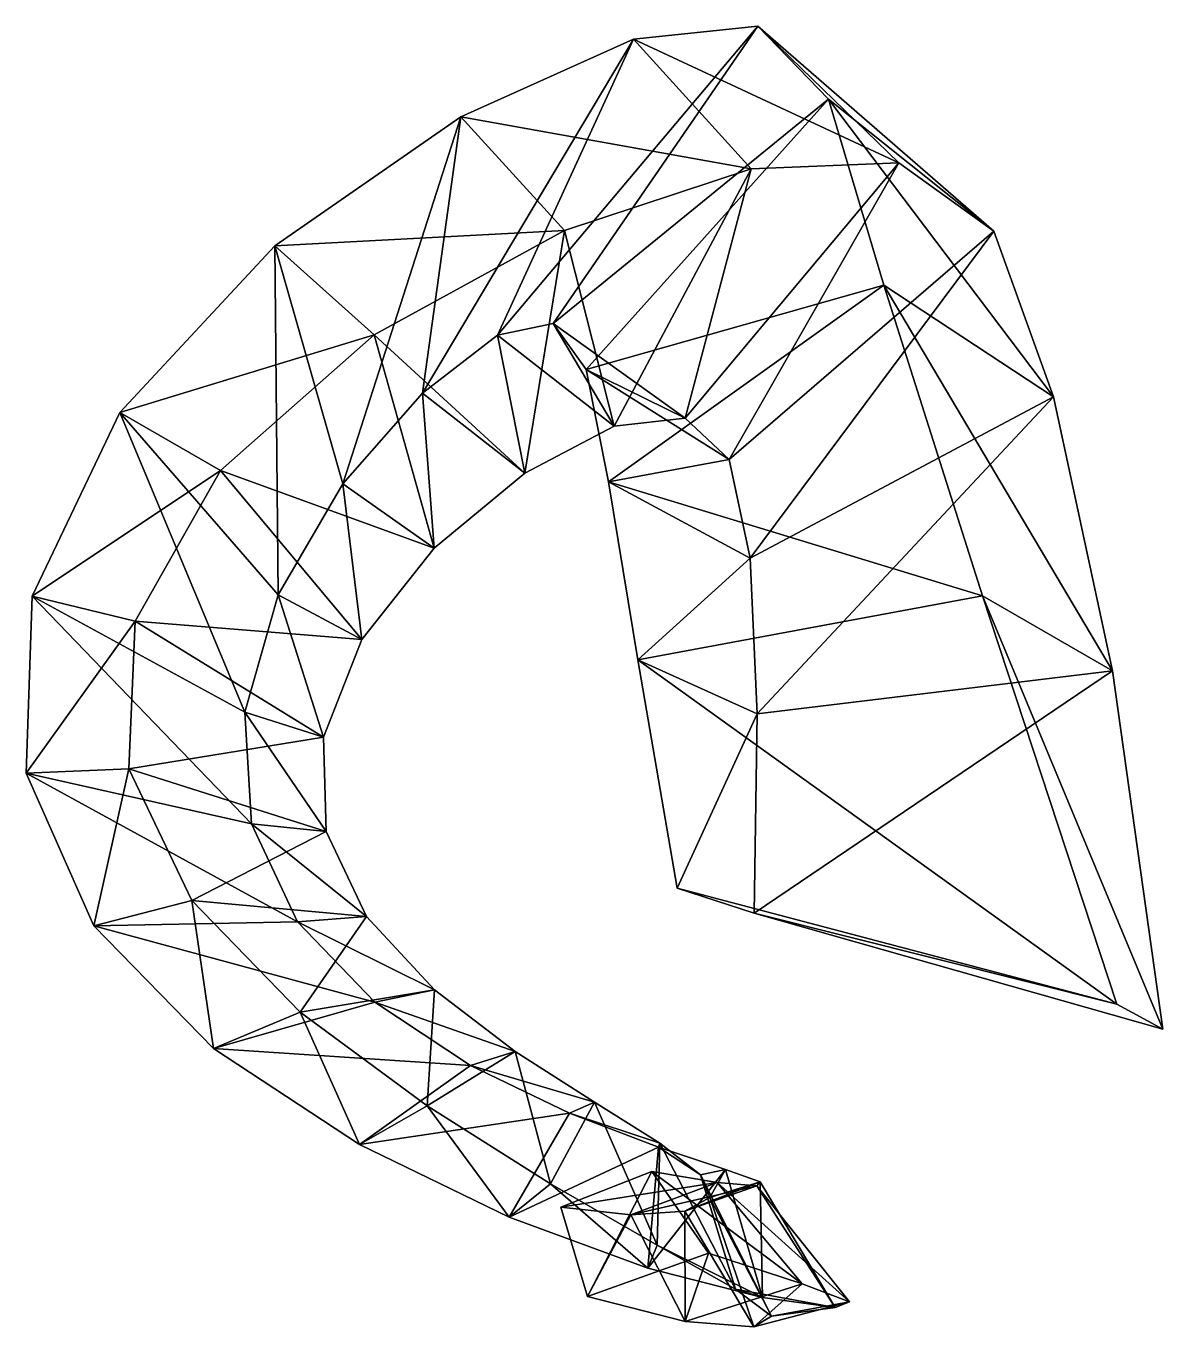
# Model space of a CAD drawing. Header units: metres. Extents: x -2.74 to 2.74, y -3.13 to 3.13.
import ezdxf

# ---------------------------------------------------------------- set-up
doc = ezdxf.new("R2010")
doc.units = ezdxf.units.M

msp = doc.modelspace()

# ---------------------------------------------------------------- linework, layer by layer
at = {"layer": 'test.dxf'}
for points in [[(0.787654, 3.134357, -2.811248), (-0.199586, 1.701317, -3.190969), (-0.466735, 1.644169, -2.575396)], [(0.787654, 3.134357, -2.811248), (-0.466735, 1.644169, -2.575396), (0.188503, 3.071522, -2.105433)], [(1.127337, 2.781307, -3.654607), (-0.199586, 1.701317, -3.190969), (0.787654, 3.134357, -2.811248)], [(1.467367, 2.475217, -2.141963), (0.787654, 3.134357, -2.811248), (0.188503, 3.071522, -2.105433)], [(1.924337, 2.146353, -2.903234), (1.127337, 2.781307, -3.654607), (0.787654, 3.134357, -2.811248)], [(1.924337, 2.146353, -2.903234), (0.787654, 3.134357, -2.811248), (1.467367, 2.475217, -2.141963)], [(0.188503, 3.071522, -2.105433), (-0.466735, 1.644169, -2.575396), (-0.828416, 1.36605, -1.992777)], [(0.188503, 3.071522, -2.105433), (-0.828416, 1.36605, -1.992777), (-0.644121, 2.696465, -1.522705)], [(0.754734, 2.445579, -1.49623), (0.188503, 3.071522, -2.105433), (-0.644121, 2.696465, -1.522705)], [(1.467367, 2.475217, -2.141963), (0.188503, 3.071522, -2.105433), (0.754734, 2.445579, -1.49623)], [(1.127337, 2.781307, -3.654607), (-0.040527, 1.47992, -3.831292), (-0.199586, 1.701317, -3.190969)], [(1.394292, 1.885856, -4.500453), (-0.040527, 1.47992, -3.831292), (1.127337, 2.781307, -3.654607)], [(2.212694, 1.34774, -3.663527), (1.394292, 1.885856, -4.500453), (1.127337, 2.781307, -3.654607)], [(2.212694, 1.34774, -3.663527), (1.127337, 2.781307, -3.654607), (1.924337, 2.146353, -2.903234)], [(-0.644121, 2.696465, -1.522705), (-1.212286, 0.927975, -1.42488), (-1.541065, 2.075203, -0.970918)], [(-0.144969, 2.149732, -0.941559), (-0.644121, 2.696465, -1.522705), (-1.541065, 2.075203, -0.970918)], [(-0.644121, 2.696465, -1.522705), (-0.828416, 1.36605, -1.992777), (-1.212286, 0.927975, -1.42488)], [(0.754734, 2.445579, -1.49623), (-0.644121, 2.696465, -1.522705), (-0.144969, 2.149732, -0.941559)], [(0.094986, 1.205673, -1.898886), (0.754734, 2.445579, -1.49623), (-0.144969, 2.149732, -0.941559)], [(0.437074, 1.244652, -2.494505), (0.754734, 2.445579, -1.49623), (0.094986, 1.205673, -1.898886)], [(0.649511, 1.045254, -3.106889), (1.467367, 2.475217, -2.141963), (0.437074, 1.244652, -2.494505)], [(0.437074, 1.244652, -2.494505), (1.467367, 2.475217, -2.141963), (0.754734, 2.445579, -1.49623)], [(0.649511, 1.045254, -3.106889), (1.924337, 2.146353, -2.903234), (1.467367, 2.475217, -2.141963)], [(-0.144969, 2.149732, -0.941559), (-1.541065, 2.075203, -0.970918), (-1.062091, 1.646947, -0.390732)], [(-0.336417, 0.979481, -1.325079), (-0.144969, 2.149732, -0.941559), (-1.062091, 1.646947, -0.390732)], [(0.094986, 1.205673, -1.898886), (-0.144969, 2.149732, -0.941559), (-0.336417, 0.979481, -1.325079)], [(0.749476, 0.569982, -3.692912), (1.924337, 2.146353, -2.903234), (0.649511, 1.045254, -3.106889)], [(0.749476, 0.569982, -3.692912), (2.212694, 1.34774, -3.663527), (1.924337, 2.146353, -2.903234)], [(-1.541065, 2.075203, -0.970918), (-1.524311, 0.393561, -0.852776), (-2.286905, 1.272752, -0.379096)], [(-1.062091, 1.646947, -0.390732), (-1.541065, 2.075203, -0.970918), (-2.286905, 1.272752, -0.379096)], [(-1.541065, 2.075203, -0.970918), (-1.212286, 0.927975, -1.42488), (-1.524311, 0.393561, -0.852776)], [(1.394292, 1.885856, -4.500453), (0.067692, 0.938608, -4.44748), (-0.040527, 1.47992, -3.831292)], [(1.869531, 0.388762, -5.078558), (0.067692, 0.938608, -4.44748), (1.394292, 1.885856, -4.500453)], [(2.496219, 0.027876, -4.189895), (1.869531, 0.388762, -5.078558), (1.394292, 1.885856, -4.500453)], [(2.496219, 0.027876, -4.189895), (1.394292, 1.885856, -4.500453), (2.212694, 1.34774, -3.663527)], [(-0.199586, 1.701317, -3.190969), (0.094986, 1.205673, -1.898886), (-0.466735, 1.644169, -2.575396)], [(-0.040527, 1.47992, -3.831292), (0.437074, 1.244652, -2.494505), (-0.199586, 1.701317, -3.190969)], [(-0.199586, 1.701317, -3.190969), (0.437074, 1.244652, -2.494505), (0.094986, 1.205673, -1.898886)], [(-1.062091, 1.646947, -0.390732), (-2.286905, 1.272752, -0.379096), (-1.801686, 0.992923, 0.211267)], [(-0.773404, 0.619032, -0.756061), (-1.062091, 1.646947, -0.390732), (-1.801686, 0.992923, 0.211267)], [(-0.336417, 0.979481, -1.325079), (-1.062091, 1.646947, -0.390732), (-0.773404, 0.619032, -0.756061)], [(-0.466735, 1.644169, -2.575396), (-0.336417, 0.979481, -1.325079), (-0.828416, 1.36605, -1.992777)], [(-0.466735, 1.644169, -2.575396), (0.094986, 1.205673, -1.898886), (-0.336417, 0.979481, -1.325079)], [(0.067692, 0.938608, -4.44748), (0.649511, 1.045254, -3.106889), (-0.040527, 1.47992, -3.831292)], [(-0.040527, 1.47992, -3.831292), (0.649511, 1.045254, -3.106889), (0.437074, 1.244652, -2.494505)], [(-0.828416, 1.36605, -1.992777), (-0.773404, 0.619032, -0.756061), (-1.212286, 0.927975, -1.42488)], [(-0.828416, 1.36605, -1.992777), (-0.336417, 0.979481, -1.325079), (-0.773404, 0.619032, -0.756061)], [(0.784651, -0.180226, -4.182493), (2.212694, 1.34774, -3.663527), (0.749476, 0.569982, -3.692912)], [(0.784651, -0.180226, -4.182493), (2.496219, 0.027876, -4.189895), (2.212694, 1.34774, -3.663527)], [(-2.286905, 1.272752, -0.379096), (-1.685133, -0.171948, -0.275628), (-2.70955, 0.386837, 0.254176)], [(-1.801686, 0.992923, 0.211267), (-2.286905, 1.272752, -0.379096), (-2.70955, 0.386837, 0.254176)], [(-2.286905, 1.272752, -0.379096), (-1.524311, 0.393561, -0.852776), (-1.685133, -0.171948, -0.275628)], [(0.067692, 0.938608, -4.44748), (0.749476, 0.569982, -3.692912), (0.649511, 1.045254, -3.106889)], [(-1.801686, 0.992923, 0.211267), (-2.70955, 0.386837, 0.254176), (-2.214115, 0.265917, 0.8481)], [(-1.121169, 0.177502, -0.178723), (-1.801686, 0.992923, 0.211267), (-2.214115, 0.265917, 0.8481)], [(-0.773404, 0.619032, -0.756061), (-1.801686, 0.992923, 0.211267), (-1.121169, 0.177502, -0.178723)], [(-1.212286, 0.927975, -1.42488), (-1.121169, 0.177502, -0.178723), (-1.524311, 0.393561, -0.852776)], [(-1.212286, 0.927975, -1.42488), (-0.773404, 0.619032, -0.756061), (-1.121169, 0.177502, -0.178723)], [(0.208558, 0.080137, -4.959427), (0.749476, 0.569982, -3.692912), (0.067692, 0.938608, -4.44748)], [(1.869531, 0.388762, -5.078558), (0.208558, 0.080137, -4.959427), (0.067692, 0.938608, -4.44748)], [(0.208558, 0.080137, -4.959427), (0.784651, -0.180226, -4.182493), (0.749476, 0.569982, -3.692912)], [(-2.70955, 0.386837, 0.254176), (-1.653032, -0.710226, 0.287763), (-2.739559, -0.466325, 0.874948)], [(-2.214115, 0.265917, 0.8481), (-2.70955, 0.386837, 0.254176), (-2.739559, -0.466325, 0.874948)], [(-2.70955, 0.386837, 0.254176), (-1.685133, -0.171948, -0.275628), (-1.653032, -0.710226, 0.287763)], [(-1.524311, 0.393561, -0.852776), (-1.305511, -0.292867, 0.400821), (-1.685133, -0.171948, -0.275628)], [(-1.524311, 0.393561, -0.852776), (-1.121169, 0.177502, -0.178723), (-1.305511, -0.292867, 0.400821)], [(2.516539, -1.57889, -5.11996), (0.208558, 0.080137, -4.959427), (1.869531, 0.388762, -5.078558)], [(2.739559, -1.69981, -4.285333), (2.516539, -1.57889, -5.11996), (1.869531, 0.388762, -5.078558)], [(2.739559, -1.69981, -4.285333), (1.869531, 0.388762, -5.078558), (2.496219, 0.027876, -4.189895)], [(-2.214115, 0.265917, 0.8481), (-2.739559, -0.466325, 0.874948), (-2.244875, -0.445296, 1.456026)], [(-1.305511, -0.292867, 0.400821), (-2.214115, 0.265917, 0.8481), (-2.244875, -0.445296, 1.456026)], [(-1.121169, 0.177502, -0.178723), (-2.214115, 0.265917, 0.8481), (-1.305511, -0.292867, 0.400821)], [(0.398561, -1.020106, -5.291461), (0.784651, -0.180226, -4.182493), (0.208558, 0.080137, -4.959427)], [(2.516539, -1.57889, -5.11996), (0.398561, -1.020106, -5.291461), (0.208558, 0.080137, -4.959427)], [(0.770111, -1.141025, -4.515833), (2.739559, -1.69981, -4.285333), (2.496219, 0.027876, -4.189895)], [(0.770111, -1.141025, -4.515833), (2.496219, 0.027876, -4.189895), (0.784651, -0.180226, -4.182493)], [(-1.685133, -0.171948, -0.275628), (-1.305511, -0.292867, 0.400821), (-1.293487, -0.747312, 0.960834)], [(-1.685133, -0.171948, -0.275628), (-1.293487, -0.747312, 0.960834), (-1.653032, -0.710226, 0.287763)], [(0.398561, -1.020106, -5.291461), (0.770111, -1.141025, -4.515833), (0.784651, -0.180226, -4.182493)], [(-1.305511, -0.292867, 0.400821), (-2.244875, -0.445296, 1.456026), (-1.293487, -0.747312, 0.960834)], [(-2.244875, -0.445296, 1.456026), (-2.739559, -0.466325, 0.874948), (-2.413102, -1.201607, 1.417454)], [(-2.739559, -0.466325, 0.874948), (-1.653032, -0.710226, 0.287763), (-1.430568, -1.181523, 0.812707)], [(-2.739559, -0.466325, 0.874948), (-1.430568, -1.181523, 0.812707), (-2.413102, -1.201607, 1.417454)], [(-2.244875, -0.445296, 1.456026), (-2.413102, -1.201607, 1.417454), (-1.941039, -1.078615, 1.9774)], [(-1.293487, -0.747312, 0.960834), (-2.244875, -0.445296, 1.456026), (-1.941039, -1.078615, 1.9774)], [(-1.293487, -0.747312, 0.960834), (-1.941039, -1.078615, 1.9774), (-1.098605, -1.156694, 1.480155)], [(-1.653032, -0.710226, 0.287763), (-1.293487, -0.747312, 0.960834), (-1.098605, -1.156694, 1.480155)], [(-1.653032, -0.710226, 0.287763), (-1.098605, -1.156694, 1.480155), (-1.430568, -1.181523, 0.812707)], [(0.770111, -1.141025, -4.515833), (0.398561, -1.020106, -5.291461), (2.516539, -1.57889, -5.11996)], [(-1.941039, -1.078615, 1.9774), (-2.413102, -1.201607, 1.417454), (-1.835337, -1.793088, 1.850547)], [(-1.941039, -1.078615, 1.9774), (-1.835337, -1.793088, 1.850547), (-1.417619, -1.616643, 2.401053)], [(-1.098605, -1.156694, 1.480155), (-1.941039, -1.078615, 1.9774), (-1.417619, -1.616643, 2.401053)], [(-2.413102, -1.201607, 1.417454), (-1.430568, -1.181523, 0.812707), (-1.057929, -1.569248, 1.286479)], [(-1.430568, -1.181523, 0.812707), (-1.098605, -1.156694, 1.480155), (-0.771496, -1.509594, 1.95264)], [(-1.430568, -1.181523, 0.812707), (-0.771496, -1.509594, 1.95264), (-1.057929, -1.569248, 1.286479)], [(-1.098605, -1.156694, 1.480155), (-1.417619, -1.616643, 2.401053), (-0.771496, -1.509594, 1.95264)], [(0.770111, -1.141025, -4.515833), (2.516539, -1.57889, -5.11996), (2.739559, -1.69981, -4.285333)], [(-2.413102, -1.201607, 1.417454), (-1.057929, -1.569248, 1.286479), (-1.835337, -1.793088, 1.850547)], [(-0.771496, -1.509594, 1.95264), (-1.417619, -1.616643, 2.401053), (-0.806619, -2.068973, 2.757267)], [(-1.057929, -1.569248, 1.286479), (-0.771496, -1.509594, 1.95264), (-0.381716, -1.806527, 2.388567)], [(-0.771496, -1.509594, 1.95264), (-0.806619, -2.068973, 2.757267), (-0.381716, -1.806527, 2.388567)], [(-1.835337, -1.793088, 1.850547), (-1.057929, -1.569248, 1.286479), (-0.598064, -1.874117, 1.716188)], [(-1.417619, -1.616643, 2.401053), (-1.835337, -1.793088, 1.850547), (-1.132818, -2.255081, 2.194056)], [(-1.417619, -1.616643, 2.401053), (-1.132818, -2.255081, 2.194056), (-0.806619, -2.068973, 2.757267)], [(-1.057929, -1.569248, 1.286479), (-0.381716, -1.806527, 2.388567), (-0.598064, -1.874117, 1.716188)], [(-1.835337, -1.793088, 1.850547), (-0.598064, -1.874117, 1.716188), (-1.132818, -2.255081, 2.194056)], [(-0.381716, -1.806527, 2.388567), (-0.806619, -2.068973, 2.757267), (-0.211926, -2.444405, 3.083686)], [(-0.598064, -1.874117, 1.716188), (-0.381716, -1.806527, 2.388567), (0.000505, -2.051837, 2.80505)], [(-0.381716, -1.806527, 2.388567), (-0.211926, -2.444405, 3.083686), (0.000505, -2.051837, 2.80505)], [(-1.132818, -2.255081, 2.194056), (-0.598064, -1.874117, 1.716188), (-0.120465, -2.104111, 2.122319)], [(-0.598064, -1.874117, 1.716188), (0.000505, -2.051837, 2.80505), (-0.120465, -2.104111, 2.122319)], [(0.000505, -2.051837, 2.80505), (-0.211926, -2.444405, 3.083686), (0.302229, -2.740662, 3.410451)], [(-0.120465, -2.104111, 2.122319), (0.000505, -2.051837, 2.80505), (0.314538, -2.249186, 3.216074)], [(0.000505, -2.051837, 2.80505), (0.302229, -2.740662, 3.410451), (0.314538, -2.249186, 3.216074)], [(-0.806619, -2.068973, 2.757267), (-1.132818, -2.255081, 2.194056), (-0.411423, -2.605949, 2.493277)], [(-1.132818, -2.255081, 2.194056), (-0.120465, -2.104111, 2.122319), (-0.411423, -2.605949, 2.493277)], [(-0.806619, -2.068973, 2.757267), (-0.411423, -2.605949, 2.493277), (-0.211926, -2.444405, 3.083686)], [(-0.411423, -2.605949, 2.493277), (-0.120465, -2.104111, 2.122319), (0.309115, -2.268138, 2.526276)], [(-0.120465, -2.104111, 2.122319), (0.314538, -2.249186, 3.216074), (0.309115, -2.268138, 2.526276)], [(0.314538, -2.249186, 3.216074), (0.302229, -2.740662, 3.410451), (0.680288, -2.95267, 3.759416)], [(0.309115, -2.268138, 2.526276), (0.314538, -2.249186, 3.216074), (0.511178, -2.401253, 3.627313)], [(0.314538, -2.249186, 3.216074), (0.680288, -2.95267, 3.759416), (0.511178, -2.401253, 3.627313)], [(-0.411423, -2.605949, 2.493277), (0.309115, -2.268138, 2.526276), (0.257698, -2.85136, 2.794073)], [(0.257698, -2.85136, 2.794073), (0.309115, -2.268138, 2.526276), (0.631677, -2.375117, 2.940234)], [(0.309115, -2.268138, 2.526276), (0.511178, -2.401253, 3.627313), (0.631677, -2.375117, 2.940234)], [(0.257698, -2.85136, 2.794073), (0.631677, -2.375117, 2.940234), (0.809918, -2.992502, 3.133198)], [(0.631677, -2.375117, 2.940234), (0.511178, -2.401253, 3.627313), (0.555074, -2.510094, 4.036044)], [(0.631677, -2.375117, 2.940234), (0.555074, -2.510094, 4.036044), (0.7985, -2.434547, 3.362503)], [(0.809918, -2.992502, 3.133198), (0.631677, -2.375117, 2.940234), (0.7985, -2.434547, 3.362503)], [(-0.211926, -2.444405, 3.083686), (-0.411423, -2.605949, 2.493277), (0.257698, -2.85136, 2.794073)], [(-0.211926, -2.444405, 3.083686), (0.257698, -2.85136, 2.794073), (0.302229, -2.740662, 3.410451)], [(0.591551, -2.438823, 4.198093), (-0.161634, -2.556493, 5.291461), (0.276496, -2.384664, 4.626273)], [(-0.033304, -2.98795, 5.223646), (0.276496, -2.384664, 4.626273), (-0.161634, -2.556493, 5.291461)], [(0.591551, -2.438823, 4.198093), (0.174364, -2.593402, 4.847568), (-0.161634, -2.556493, 5.291461)], [(-0.033304, -2.98795, 5.223646), (0.550157, -2.778761, 4.612615), (0.276496, -2.384664, 4.626273)], [(0.782331, -2.454653, 3.782784), (0.174364, -2.593402, 4.847568), (0.591551, -2.438823, 4.198093)], [(1.001292, -2.927094, 4.258898), (0.591551, -2.438823, 4.198093), (0.276496, -2.384664, 4.626273)], [(1.001292, -2.927094, 4.258898), (0.276496, -2.384664, 4.626273), (0.550157, -2.778761, 4.612615)], [(0.7985, -2.434547, 3.362503), (0.555074, -2.510094, 4.036044), (0.434666, -2.575573, 4.439169)], [(0.7985, -2.434547, 3.362503), (0.434666, -2.575573, 4.439169), (0.782331, -2.454653, 3.782784)], [(0.511178, -2.401253, 3.627313), (0.680288, -2.95267, 3.759416), (0.852741, -3.082094, 4.127131)], [(0.511178, -2.401253, 3.627313), (0.852741, -3.082094, 4.127131), (0.555074, -2.510094, 4.036044)], [(1.228877, -3.013438, 3.902502), (0.782331, -2.454653, 3.782784), (0.591551, -2.438823, 4.198093)], [(1.228877, -3.013438, 3.902502), (0.591551, -2.438823, 4.198093), (1.001292, -2.927094, 4.258898)], [(1.159777, -3.039952, 3.515395), (0.7985, -2.434547, 3.362503), (0.782331, -2.454653, 3.782784)], [(0.809918, -2.992502, 3.133198), (0.7985, -2.434547, 3.362503), (1.159777, -3.039952, 3.515395)], [(0.782331, -2.454653, 3.782784), (0.434666, -2.575573, 4.439169), (0.174364, -2.593402, 4.847568)], [(1.159777, -3.039952, 3.515395), (0.782331, -2.454653, 3.782784), (1.228877, -3.013438, 3.902502)], [(0.174364, -2.593402, 4.847568), (-0.033304, -2.98795, 5.223646), (-0.161634, -2.556493, 5.291461)], [(0.555074, -2.510094, 4.036044), (0.767064, -3.134357, 4.485256), (0.434666, -2.575573, 4.439169)], [(0.555074, -2.510094, 4.036044), (0.852741, -3.082094, 4.127131), (0.767064, -3.134357, 4.485256)], [(0.174364, -2.593402, 4.847568), (0.437434, -3.107266, 4.830177), (-0.033304, -2.98795, 5.223646)], [(0.434666, -2.575573, 4.439169), (0.437434, -3.107266, 4.830177), (0.174364, -2.593402, 4.847568)], [(0.434666, -2.575573, 4.439169), (0.767064, -3.134357, 4.485256), (0.437434, -3.107266, 4.830177)], [(0.302229, -2.740662, 3.410451), (0.257698, -2.85136, 2.794073), (0.809918, -2.992502, 3.133198)], [(0.302229, -2.740662, 3.410451), (0.809918, -2.992502, 3.133198), (0.680288, -2.95267, 3.759416)], [(0.437434, -3.107266, 4.830177), (0.550157, -2.778761, 4.612615), (-0.033304, -2.98795, 5.223646)], [(0.437434, -3.107266, 4.830177), (1.001292, -2.927094, 4.258898), (0.550157, -2.778761, 4.612615)], [(0.767064, -3.134357, 4.485256), (1.001292, -2.927094, 4.258898), (0.437434, -3.107266, 4.830177)], [(0.767064, -3.134357, 4.485256), (1.228877, -3.013438, 3.902502), (1.001292, -2.927094, 4.258898)], [(0.680288, -2.95267, 3.759416), (0.809918, -2.992502, 3.133198), (1.159777, -3.039952, 3.515395)], [(0.680288, -2.95267, 3.759416), (1.159777, -3.039952, 3.515395), (0.852741, -3.082094, 4.127131)], [(0.852741, -3.082094, 4.127131), (1.228877, -3.013438, 3.902502), (0.767064, -3.134357, 4.485256)], [(0.852741, -3.082094, 4.127131), (1.159777, -3.039952, 3.515395), (1.228877, -3.013438, 3.902502)]]:
    msp.add_3dface(points, dxfattribs=at)

doc.saveas('drawing.dxf')
